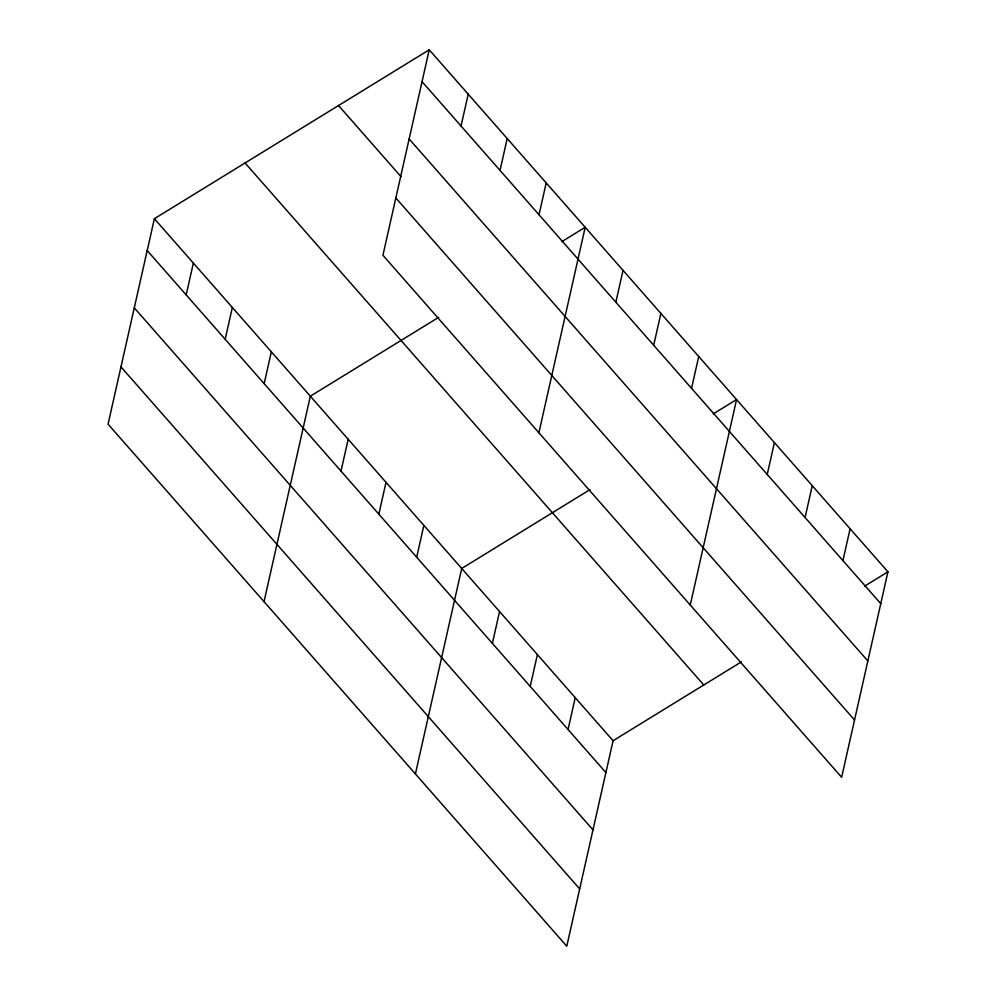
<?xml version="1.0" encoding="UTF-8"?>
<svg xmlns="http://www.w3.org/2000/svg" width="996" height="996" viewBox="0 0 996 996"><rect width="100%" height="100%" fill="white"/><g stroke="black" fill="none" stroke-linecap="round" stroke-linejoin="round"><path stroke-width="1.49" d="M429.226 49.8L382.925 255.275L841.632 777.291L887.934 571.829L429.226 49.8L154.368 218.709L108.066 424.172L566.774 946.2L613.075 740.725L741.422 661.854M186.177 294.916L193.361 263.081M225.171 339.287L232.354 307.453M264.164 383.659L271.335 351.825M264.027 601.659L310.329 396.196L438.676 317.326M340.993 471.108L348.177 439.261M461.036 126.019L468.22 94.172M378.841 514.173L386.012 482.325M500.029 170.391L507.201 138.544M416.689 557.237L423.86 525.39M539.023 214.763L546.194 182.915M415.407 773.929L461.708 568.467L590.043 489.596M538.886 432.762L585.187 227.287L561.869 241.617M492.373 643.366L499.544 611.532M615.852 302.199L623.035 270.352M530.221 686.443L537.392 654.596M653.7 345.263L660.871 313.416M568.056 729.508L575.24 697.661M691.548 388.328L698.719 356.493M690.253 605.02L736.567 399.558L713.236 413.888M767.231 474.47L774.402 442.622M805.067 517.534L812.25 485.687M842.915 560.599L850.098 528.752M864.615 586.158L887.934 571.829M422.043 81.647L880.763 603.663M409.132 138.942L867.852 660.958M338.528 105.539L401.114 176.765M395.835 197.967L854.543 719.996M245.066 162.971L703.786 684.987M154.368 218.709L613.075 740.725M147.196 250.544L605.904 772.572M134.286 307.851L592.994 829.867M120.977 366.877L579.684 888.905"/></g></svg>
